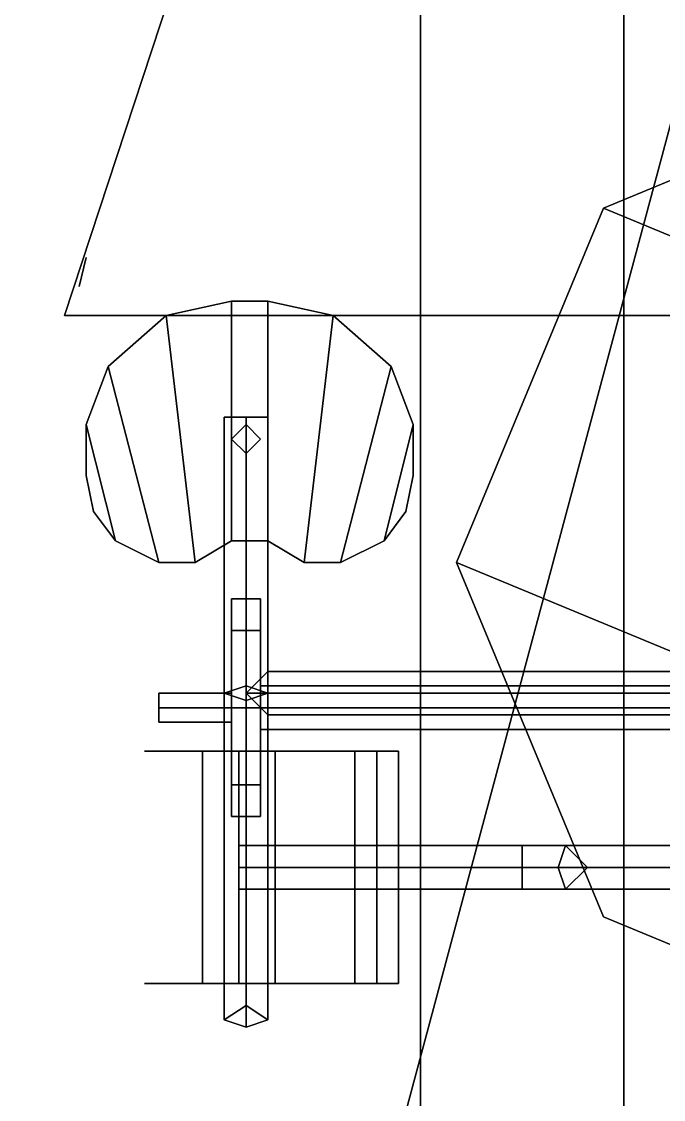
# Model space of a CAD drawing. Header units: millimetres. Extents: x -30 to 5.9, y -44.5 to 49.
# Drawn here: x 1.951 to 2.835, y -12.57 to -11.085 of the extents above; entities that cross this region are included whole.
import ezdxf

# ---------------------------------------------------------------- set-up
doc = ezdxf.new("R2010")
doc.units = ezdxf.units.MM
doc.layers.add('sleeve', color=5, linetype='Continuous')
doc.layers.add('turret', color=2, linetype='Continuous')

msp = doc.modelspace()

# ---------------------------------------------------------------- linework, layer by layer
for points in [[(5.61, -13.89, 2.53), (5.6475, -9.53, 2.5329), (-5.6475, -9.53, 2.5329), (-5.61, -13.89, 2.53)], [(2.78, -24.64, 4.74), (2.78, -9.53, 4.45), (-2.78, -9.53, 4.45), (-2.78, -24.64, 4.74)], [(2.5, -9.53, -3.32), (2.5, -13.89, -3.28), (0, -13.89, -3.42), (0, -9.53, -3.42)], [(4.02, -13.89, -2.79), (2.5, -13.89, -3.28), (2.5, -9.53, -3.32), (4.28, -9.53, -3.02)], [(2.78, -24.64, 2.31), (2.78, -9.53, 2.53), (2.78, -9.53, 4.45), (2.78, -24.64, 4.74)], [(2.25, -10.09, 4.46), (1.1962, -13.29, 4.53), (2.06, -14.1538, 4.54), (3.24, -9.75, 4.46)], [(3.24, -9.75, 4.46), (2.06, -14.1538, 4.54), (1.1962, -13.29, 4.53), (2.25, -10.09, 4.46)], [(4.42, -10.0662, 4.46), (3.24, -14.47, 4.55), (2.06, -14.1538, 4.54), (3.24, -9.75, 4.46)], [(3.24, -9.75, 4.46), (2.06, -14.1538, 4.54), (3.24, -14.47, 4.55), (4.42, -10.0662, 4.46)], [(3.24, -11.14, 4.48), (2.7521, -11.3421, 4.49), (2.7521, -11.3421, 5.1), (3.24, -11.14, 5.1)], [(2.7521, -11.3421, 4.49), (2.55, -11.83, 4.49), (2.55, -11.83, 5.1), (2.7521, -11.3421, 5.1)], [(2.55, -11.83, 4.49), (2.7521, -12.3179, 4.51), (2.7521, -12.3179, 5.1), (2.55, -11.83, 5.1)], [(2.7521, -12.3179, 4.51), (3.24, -12.52, 4.51), (3.24, -12.52, 5.1), (2.7521, -12.3179, 5.1)]]:
    msp.add_3dface(points)
at = {"layer": 'sleeve'}
for points in [[(2.14, -12.09, 6.88), (2.18, -12.09, 6.92), (2.16, -12.09, 6.93), (2.12, -12.09, 6.89)], [(2.12, -12.09, 6.89), (2.16, -12.09, 6.93), (2.18, -12.09, 6.92), (2.14, -12.09, 6.88)], [(2.16, -12.09, 6.93), (2.21, -12.09, 6.96), (2.22, -12.09, 6.94), (2.18, -12.09, 6.92)], [(2.18, -12.09, 6.92), (2.22, -12.09, 6.94), (2.21, -12.09, 6.96), (2.16, -12.09, 6.93)], [(2.3, -12.09, 6.7), (2.25, -12.09, 6.67), (2.2, -12.09, 6.7), (2.25, -12.09, 6.73)], [(2.2, -12.09, 6.7), (2.25, -12.09, 6.67), (2.25, -12.41, 6.67), (2.2, -12.41, 6.7)], [(2.25, -12.09, 6.73), (2.2, -12.09, 6.7), (2.2, -12.41, 6.7), (2.25, -12.41, 6.73)], [(2.22, -12.09, 6.94), (2.27, -12.09, 6.94), (2.29, -12.09, 6.96), (2.21, -12.09, 6.96)], [(2.21, -12.09, 6.96), (2.29, -12.09, 6.96), (2.27, -12.09, 6.94), (2.22, -12.09, 6.94)], [(2.25, -12.09, 6.67), (2.3, -12.09, 6.7), (2.3, -12.41, 6.7), (2.25, -12.41, 6.67)], [(2.3, -12.09, 6.7), (2.25, -12.09, 6.73), (2.25, -12.41, 6.73), (2.3, -12.41, 6.7)], [(2.29, -12.09, 6.96), (2.35, -12.09, 6.92), (2.33, -12.09, 6.91), (2.27, -12.09, 6.94)], [(2.27, -12.09, 6.94), (2.33, -12.09, 6.91), (2.35, -12.09, 6.92), (2.29, -12.09, 6.96)], [(2.33, -12.09, 6.91), (2.43, -12.09, 6.74), (2.45, -12.09, 6.75), (2.35, -12.09, 6.92)], [(2.35, -12.09, 6.92), (2.45, -12.09, 6.75), (2.43, -12.09, 6.74), (2.33, -12.09, 6.91)], [(2.47, -12.09, 6.75), (2.44, -12.09, 6.72), (2.41, -12.09, 6.75), (2.44, -12.09, 6.78)], [(2.41, -12.09, 6.75), (2.44, -12.09, 6.72), (2.44, -12.41, 6.72), (2.41, -12.41, 6.75)], [(2.44, -12.09, 6.78), (2.41, -12.09, 6.75), (2.41, -12.41, 6.75), (2.44, -12.41, 6.78)], [(2.44, -12.09, 6.72), (2.47, -12.09, 6.75), (2.47, -12.41, 6.75), (2.44, -12.41, 6.72)], [(2.47, -12.09, 6.75), (2.44, -12.09, 6.78), (2.44, -12.41, 6.78), (2.47, -12.41, 6.75)], [(2.25, -12.25, 6.67), (2.25, -12.22, 6.7), (2.64, -12.22, 6.7), (2.64, -12.25, 6.67)], [(2.25, -12.22, 6.7), (2.25, -12.25, 6.73), (2.64, -12.25, 6.73), (2.64, -12.22, 6.7)], [(2.64, -12.25, 6.67), (2.64, -12.22, 6.7), (2.7, -12.22, 6.72), (2.73, -12.25, 6.71)], [(2.64, -12.22, 6.7), (2.64, -12.25, 6.73), (2.69, -12.25, 6.74), (2.7, -12.22, 6.72)], [(2.7, -12.22, 6.72), (2.69, -12.25, 6.74), (2.86, -12.25, 6.91), (2.88, -12.22, 6.89)], [(2.73, -12.25, 6.71), (2.7, -12.22, 6.72), (2.88, -12.22, 6.89), (2.89, -12.25, 6.86)], [(2.25, -12.28, 6.7), (2.25, -12.25, 6.67), (2.64, -12.25, 6.67), (2.64, -12.28, 6.7)], [(2.25, -12.25, 6.73), (2.25, -12.28, 6.7), (2.64, -12.28, 6.7), (2.64, -12.25, 6.73)], [(2.64, -12.28, 6.7), (2.64, -12.25, 6.67), (2.73, -12.25, 6.71), (2.7, -12.28, 6.72)], [(2.64, -12.25, 6.73), (2.64, -12.28, 6.7), (2.7, -12.28, 6.72), (2.69, -12.25, 6.74)], [(2.69, -12.25, 6.74), (2.7, -12.28, 6.72), (2.88, -12.28, 6.89), (2.86, -12.25, 6.91)], [(2.7, -12.28, 6.72), (2.73, -12.25, 6.71), (2.89, -12.25, 6.86), (2.88, -12.28, 6.89)], [(2.12, -12.41, 6.89), (2.16, -12.41, 6.93), (2.18, -12.41, 6.92), (2.14, -12.41, 6.88)], [(2.14, -12.41, 6.88), (2.18, -12.41, 6.92), (2.16, -12.41, 6.93), (2.12, -12.41, 6.89)], [(2.17, -12.41, 6.88), (2.32, -12.41, 6.88), (2.34, -12.41, 6.84), (2.15, -12.41, 6.84)], [(2.15, -12.41, 6.84), (2.34, -12.41, 6.84), (2.32, -12.41, 6.88), (2.17, -12.41, 6.88)], [(2.15, -12.41, 6.84), (2.34, -12.41, 6.84), (2.34, -12.41, 6.8), (2.15, -12.41, 6.8)], [(2.15, -12.41, 6.8), (2.34, -12.41, 6.8), (2.34, -12.41, 6.84), (2.15, -12.41, 6.84)], [(2.17, -12.41, 6.76), (2.32, -12.41, 6.76), (2.34, -12.41, 6.8), (2.15, -12.41, 6.8)], [(2.15, -12.41, 6.8), (2.34, -12.41, 6.8), (2.32, -12.41, 6.76), (2.17, -12.41, 6.76)], [(2.18, -12.41, 6.92), (2.22, -12.41, 6.94), (2.21, -12.41, 6.96), (2.16, -12.41, 6.93)], [(2.16, -12.41, 6.93), (2.21, -12.41, 6.96), (2.22, -12.41, 6.94), (2.18, -12.41, 6.92)], [(2.22, -12.41, 6.91), (2.27, -12.41, 6.91), (2.32, -12.41, 6.88), (2.17, -12.41, 6.88)], [(2.17, -12.41, 6.88), (2.32, -12.41, 6.88), (2.27, -12.41, 6.91), (2.22, -12.41, 6.91)], [(2.22, -12.41, 6.73), (2.27, -12.41, 6.73), (2.32, -12.41, 6.76), (2.17, -12.41, 6.76)], [(2.17, -12.41, 6.76), (2.32, -12.41, 6.76), (2.27, -12.41, 6.73), (2.22, -12.41, 6.73)], [(2.25, -12.41, 6.73), (2.2, -12.41, 6.7), (2.25, -12.41, 6.67), (2.3, -12.41, 6.7)], [(2.21, -12.41, 6.96), (2.29, -12.41, 6.96), (2.27, -12.41, 6.94), (2.22, -12.41, 6.94)], [(2.22, -12.41, 6.94), (2.27, -12.41, 6.94), (2.29, -12.41, 6.96), (2.21, -12.41, 6.96)], [(2.27, -12.41, 6.94), (2.33, -12.41, 6.91), (2.35, -12.41, 6.92), (2.29, -12.41, 6.96)], [(2.29, -12.41, 6.96), (2.35, -12.41, 6.92), (2.33, -12.41, 6.91), (2.27, -12.41, 6.94)], [(2.35, -12.41, 6.92), (2.45, -12.41, 6.75), (2.43, -12.41, 6.74), (2.33, -12.41, 6.91)], [(2.33, -12.41, 6.91), (2.43, -12.41, 6.74), (2.45, -12.41, 6.75), (2.35, -12.41, 6.92)], [(2.44, -12.41, 6.78), (2.41, -12.41, 6.75), (2.44, -12.41, 6.72), (2.47, -12.41, 6.75)]]:
    msp.add_3dface(points, dxfattribs=at)
at = {"layer": 'turret'}
for points in [[(2.25, -10.76, 5.75), (2.01, -11.49, 5.75), (2.92, -11.49, 5.75), (2.89, -10.41, 5.75)], [(2.89, -10.41, 5.75), (2.92, -11.49, 5.75), (2.01, -11.49, 5.75), (2.25, -10.76, 5.75)], [(2.25, -10.76, 6.8), (2.01, -11.49, 6.8), (2.01, -11.49, 6.76), (2.25, -10.76, 6.76)], [(2.25, -10.76, 6.76), (2.01, -11.49, 6.76), (2.01, -11.49, 6.8), (2.25, -10.76, 6.8)], [(2.25, -10.76, 5.75), (2.01, -11.49, 5.75), (2.01, -11.49, 5.88), (2.25, -10.76, 5.88)], [(2.25, -10.76, 5.88), (2.01, -11.49, 5.88), (2.01, -11.49, 5.75), (2.25, -10.76, 5.75)], [(2.7521, -11.3421, 5.37), (3.93, -11.83, 5.37), (3.7279, -11.3421, 5.37), (3.24, -11.14, 5.37)], [(3.24, -11.14, 5.1), (2.7521, -11.3421, 5.1), (2.7521, -11.3421, 5.37), (3.24, -11.14, 5.37)], [(2.55, -11.83, 5.37), (3.7279, -12.3179, 5.37), (3.93, -11.83, 5.37), (2.7521, -11.3421, 5.37)], [(2.7521, -11.3421, 5.1), (2.55, -11.83, 5.1), (2.55, -11.83, 5.37), (2.7521, -11.3421, 5.37)], [(2.04, -11.41, 5.75), (2.03, -11.45, 5.75), (2.03, -11.45, 6.76), (2.04, -11.41, 6.76)], [(2.04, -11.41, 6.76), (2.03, -11.45, 6.76), (2.03, -11.45, 5.75), (2.04, -11.41, 5.75)], [(2.24, -11.47, 6.14), (2.24, -11.8, 6.14), (2.19, -11.83, 6.14), (2.15, -11.49, 6.14)], [(2.15, -11.49, 6.14), (2.19, -11.83, 6.14), (2.24, -11.8, 6.14), (2.24, -11.47, 6.14)], [(2.24, -11.47, 6.14), (2.24, -11.8, 6.14), (2.29, -11.8, 6.14), (2.29, -11.47, 6.14)], [(2.29, -11.47, 6.14), (2.29, -11.8, 6.14), (2.24, -11.8, 6.14), (2.24, -11.47, 6.14)], [(2.29, -11.47, 6.14), (2.29, -11.8, 6.14), (2.34, -11.83, 6.14), (2.38, -11.49, 6.14)], [(2.38, -11.49, 6.14), (2.34, -11.83, 6.14), (2.29, -11.8, 6.14), (2.29, -11.47, 6.14)], [(2.07, -11.56, 6.14), (2.14, -11.83, 6.14), (2.19, -11.83, 6.14), (2.15, -11.49, 6.14)], [(2.15, -11.49, 6.14), (2.19, -11.83, 6.14), (2.14, -11.83, 6.14), (2.07, -11.56, 6.14)], [(2.46, -11.56, 6.14), (2.39, -11.83, 6.14), (2.34, -11.83, 6.14), (2.38, -11.49, 6.14)], [(2.38, -11.49, 6.14), (2.34, -11.83, 6.14), (2.39, -11.83, 6.14), (2.46, -11.56, 6.14)], [(2.04, -11.64, 6.14), (2.08, -11.8, 6.14), (2.14, -11.83, 6.14), (2.07, -11.56, 6.14)], [(2.07, -11.56, 6.14), (2.14, -11.83, 6.14), (2.08, -11.8, 6.14), (2.04, -11.64, 6.14)], [(2.49, -11.64, 6.14), (2.45, -11.8, 6.14), (2.39, -11.83, 6.14), (2.46, -11.56, 6.14)], [(2.46, -11.56, 6.14), (2.39, -11.83, 6.14), (2.45, -11.8, 6.14), (2.49, -11.64, 6.14)], [(2.29, -11.63, 6.01), (2.26, -11.63, 5.98), (2.23, -11.63, 6.01), (2.26, -11.63, 6.04)], [(2.23, -11.63, 6.01), (2.26, -11.63, 5.98), (2.26, -12, 5.98), (2.23, -12.01, 6.01)], [(2.26, -11.63, 6.04), (2.23, -11.63, 6.01), (2.23, -12.01, 6.01), (2.26, -12.02, 6.04)], [(2.26, -11.63, 5.98), (2.29, -11.63, 6.01), (2.29, -12.01, 6.01), (2.26, -12, 5.98)], [(2.29, -11.63, 6.01), (2.26, -11.63, 6.04), (2.26, -12.02, 6.04), (2.29, -12.01, 6.01)], [(2.04, -11.64, 6.14), (2.08, -11.8, 6.14), (2.05, -11.76, 6.14), (2.04, -11.71, 6.14)], [(2.04, -11.71, 6.14), (2.05, -11.76, 6.14), (2.08, -11.8, 6.14), (2.04, -11.64, 6.14)], [(2.28, -11.66, 5.88), (2.26, -11.68, 5.88), (2.24, -11.66, 5.88), (2.26, -11.64, 5.88)], [(2.26, -11.64, 5.88), (2.24, -11.66, 5.88), (2.24, -11.66, 6.14), (2.26, -11.64, 6.14)], [(2.28, -11.66, 5.88), (2.26, -11.64, 5.88), (2.26, -11.64, 6.14), (2.28, -11.66, 6.14)], [(2.49, -11.64, 6.14), (2.45, -11.8, 6.14), (2.48, -11.76, 6.14), (2.49, -11.71, 6.14)], [(2.49, -11.71, 6.14), (2.48, -11.76, 6.14), (2.45, -11.8, 6.14), (2.49, -11.64, 6.14)], [(2.24, -11.66, 5.88), (2.26, -11.68, 5.88), (2.26, -11.68, 6.14), (2.24, -11.66, 6.14)], [(2.26, -11.68, 5.88), (2.28, -11.66, 5.88), (2.28, -11.66, 6.14), (2.26, -11.68, 6.14)], [(2.7521, -12.3179, 5.37), (3.24, -12.52, 5.37), (3.7279, -12.3179, 5.37), (2.55, -11.83, 5.37)], [(2.55, -11.83, 5.1), (2.7521, -12.3179, 5.1), (2.7521, -12.3179, 5.37), (2.55, -11.83, 5.37)], [(2.24, -12.1361, 6.3439), (2.24, -11.88, 6.45), (2.24, -11.9239, 6.3439), (2.24, -12.03, 6.3)], [(2.24, -12.18, 6.45), (2.24, -11.9239, 6.5561), (2.24, -11.88, 6.45), (2.24, -12.1361, 6.3439)], [(2.28, -11.88, 6.45), (2.28, -11.9239, 6.3439), (2.24, -11.9239, 6.3439), (2.24, -11.88, 6.45)], [(2.28, -11.9239, 6.5561), (2.28, -11.88, 6.45), (2.24, -11.88, 6.45), (2.24, -11.9239, 6.5561)], [(2.28, -12.03, 6.3), (2.28, -11.9239, 6.3439), (2.28, -11.88, 6.45), (2.28, -12.1361, 6.3439)], [(2.28, -12.1361, 6.3439), (2.28, -11.88, 6.45), (2.28, -11.9239, 6.5561), (2.28, -12.18, 6.45)], [(2.24, -12.1361, 6.5561), (2.24, -12.03, 6.6), (2.24, -11.9239, 6.5561), (2.24, -12.18, 6.45)], [(2.28, -11.9239, 6.3439), (2.28, -12.03, 6.3), (2.24, -12.03, 6.3), (2.24, -11.9239, 6.3439)], [(2.28, -12.03, 6.6), (2.28, -11.9239, 6.5561), (2.24, -11.9239, 6.5561), (2.24, -12.03, 6.6)], [(2.28, -12.18, 6.45), (2.28, -11.9239, 6.5561), (2.28, -12.03, 6.6), (2.28, -12.1361, 6.5561)], [(4.19, -11.98, 6.01), (4.22, -12.01, 5.98), (2.26, -12.01, 5.98), (2.29, -11.98, 6.01)], [(4.22, -12.01, 6.04), (4.19, -11.98, 6.01), (2.29, -11.98, 6.01), (2.26, -12.01, 6.04)], [(2.14, -12.05, 6.56), (2.14, -12.03, 6.58), (2.14, -12.01, 6.56), (2.14, -12.03, 6.54)], [(2.24, -12.01, 6.56), (2.24, -12.03, 6.54), (2.14, -12.03, 6.54), (2.14, -12.01, 6.56)], [(2.24, -12.03, 6.58), (2.24, -12.01, 6.56), (2.14, -12.01, 6.56), (2.14, -12.03, 6.58)], [(2.23, -12.01, 6.01), (2.26, -12, 5.98), (2.26, -12.44, 5.75), (2.23, -12.46, 5.78)], [(2.26, -12.02, 6.04), (2.23, -12.01, 6.01), (2.23, -12.46, 5.78), (2.26, -12.47, 5.81)], [(2.26, -12, 5.98), (2.29, -12.01, 6.01), (2.29, -12.46, 5.78), (2.26, -12.44, 5.75)], [(2.29, -12.01, 6.01), (2.26, -12.02, 6.04), (2.26, -12.47, 5.81), (2.29, -12.46, 5.78)], [(4.22, -12.01, 5.98), (4.19, -12.04, 6.01), (2.29, -12.04, 6.01), (2.26, -12.01, 5.98)], [(4.19, -12.04, 6.01), (4.22, -12.01, 6.04), (2.26, -12.01, 6.04), (2.29, -12.04, 6.01)], [(2.92, -12, 6.45), (2.92, -12.03, 6.42), (2.28, -12.03, 6.42), (2.28, -12, 6.45)], [(2.92, -12.03, 6.48), (2.92, -12, 6.45), (2.28, -12, 6.45), (2.28, -12.03, 6.48)], [(2.24, -12.03, 6.54), (2.24, -12.05, 6.56), (2.14, -12.05, 6.56), (2.14, -12.03, 6.54)], [(2.24, -12.05, 6.56), (2.24, -12.03, 6.58), (2.14, -12.03, 6.58), (2.14, -12.05, 6.56)], [(2.28, -12.03, 6.3), (2.28, -12.1361, 6.3439), (2.24, -12.1361, 6.3439), (2.24, -12.03, 6.3)], [(2.28, -12.1361, 6.5561), (2.28, -12.03, 6.6), (2.24, -12.03, 6.6), (2.24, -12.1361, 6.5561)], [(2.92, -12.03, 6.42), (2.92, -12.06, 6.45), (2.28, -12.06, 6.45), (2.28, -12.03, 6.42)], [(2.92, -12.06, 6.45), (2.92, -12.03, 6.48), (2.28, -12.03, 6.48), (2.28, -12.06, 6.45)], [(2.28, -12.1361, 6.3439), (2.28, -12.18, 6.45), (2.24, -12.18, 6.45), (2.24, -12.1361, 6.3439)], [(2.28, -12.18, 6.45), (2.28, -12.1361, 6.5561), (2.24, -12.1361, 6.5561), (2.24, -12.18, 6.45)], [(2.7521, -12.3179, 5.1), (3.24, -12.52, 5.1), (3.24, -12.52, 5.37), (2.7521, -12.3179, 5.37)], [(2.26, -12.47, 5.81), (2.23, -12.46, 5.78), (2.26, -12.44, 5.75), (2.29, -12.46, 5.78)]]:
    msp.add_3dface(points, dxfattribs=at)

doc.saveas('drawing.dxf')
